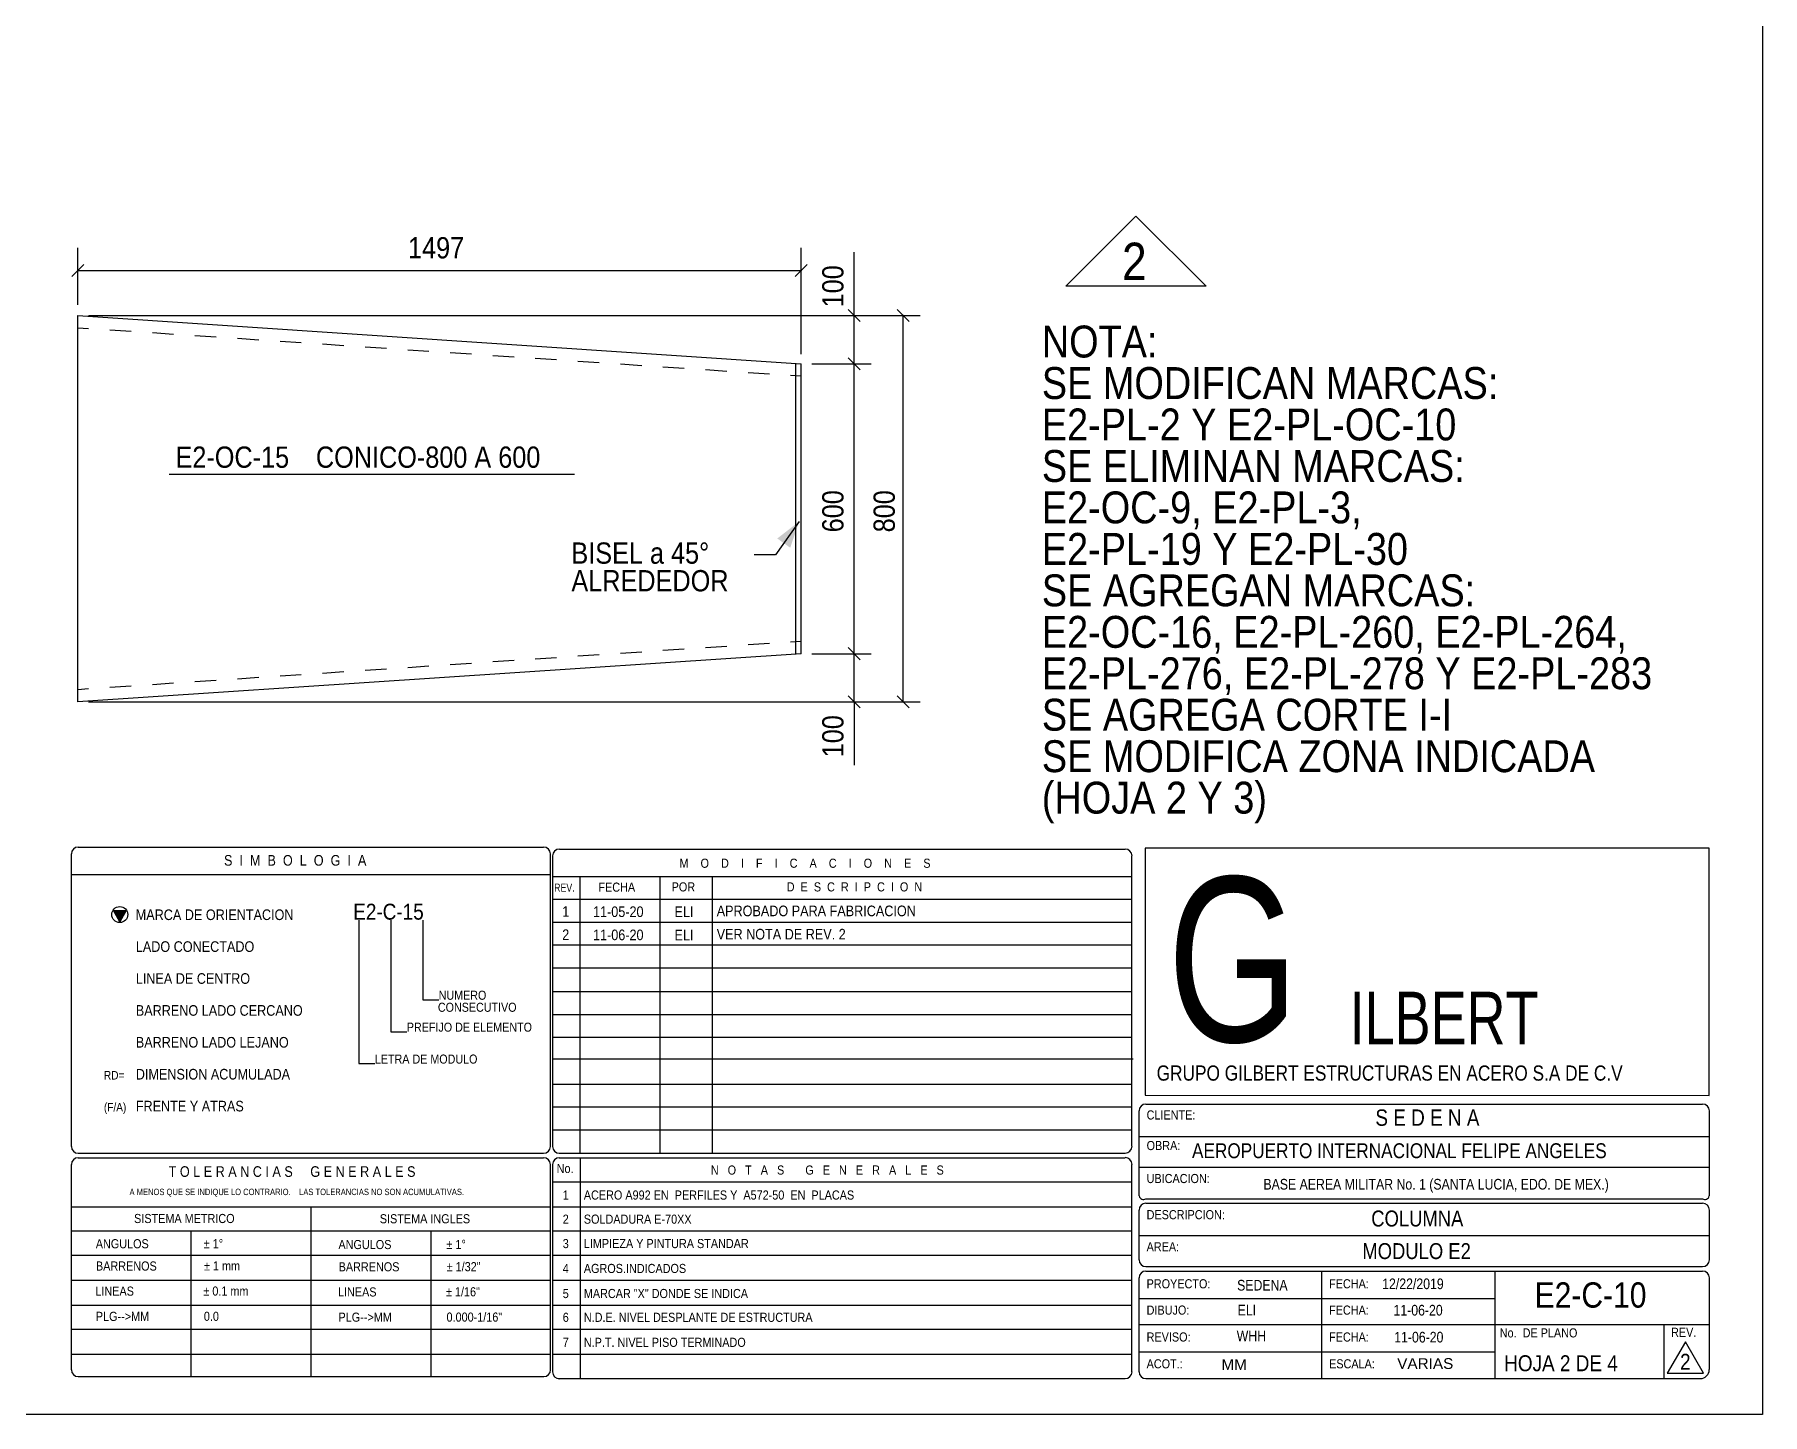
# Model space of a CAD drawing. Header units: millimetres. Extents: x 67 to 383, y 106 to 148.
# Drawn here: x 190.84 to 216.99, y 106.12 to 127 of the extents above; entities that cross this region are included whole.
import ezdxf

# ---------------------------------------------------------------- set-up
doc = ezdxf.new("R2010")
doc.units = ezdxf.units.MM
doc.linetypes.add('XKITLINE00', pattern=[0])
doc.styles.add('@ARIAL_UNICODE_MS', font='ARIAL.TTF')
doc.styles.add('ARIAL', font='ARIAL.TTF')
doc.styles.add('ARIAL_', font='ARIAL.TTF')
doc.styles.add('ARIAL_NARROW', font='ARIALN.TTF')
doc.styles.add('ARIALN', font='ARIAL.TTF')
doc.styles.add('ARIALUNI', font='ARIAL.TTF')
doc.styles.add('BELL_MT', font='BELL.TTF')

msp = doc.modelspace()

# ---------------------------------------------------------------- linework, layer by layer
at = {"color": 5, "linetype": 'XKITLINE00'}
for p, q in [((216.994, 147.943), (216.994, 106.116)), ((216.994, 106.116), (150.227, 106.116))]:
    msp.add_line(p, q, dxfattribs=at)
at = {"color": 3, "linetype": 'XKITLINE00'}
for p, q in [((206.449, 123.187), (207.511, 124.249)), ((207.511, 124.249), (208.572, 123.187)), ((208.572, 123.187), (206.449, 123.187)), ((192.131, 113.572), (192.035, 113.741)), ((192.035, 113.741), (192.228, 113.741)), ((192.228, 113.741), (192.131, 113.572))]:
    msp.add_line(p, q, dxfattribs=at)
at = {"linetype": 'XKITLINE00'}
for p, q in [((191.498, 122.908), (191.498, 123.769)), ((202.445, 122.158), (202.445, 123.769)), ((203.246, 122.747), (203.246, 123.704)), ((203.246, 122.747), (203.246, 123.704)), ((191.589, 123.515), (191.407, 123.333)), ((202.536, 123.515), (202.354, 123.333)), ((191.498, 123.424), (202.445, 123.424)), ((191.659, 122.747), (204.244, 122.747)), ((191.659, 122.747), (203.503, 122.747)), ((203.155, 122.838), (203.337, 122.656)), ((203.246, 122.016), (203.246, 122.747)), ((203.896, 122.838), (204.078, 122.656)), ((203.987, 116.897), (203.987, 122.747)), ((191.498, 122.561), (191.659, 122.55)), ((191.981, 122.529), (192.303, 122.507)), ((192.625, 122.486), (192.947, 122.464)), ((193.269, 122.443), (193.591, 122.421)), ((193.913, 122.4), (194.235, 122.378)), ((194.557, 122.357), (194.879, 122.335)), ((195.201, 122.314), (195.523, 122.292)), ((195.845, 122.27), (196.167, 122.249)), ((196.489, 122.227), (196.811, 122.206)), ((197.133, 122.184), (197.455, 122.163)), ((197.777, 122.141), (198.099, 122.12)), ((198.421, 122.098), (198.743, 122.077)), ((199.065, 122.055), (199.387, 122.034)), ((199.709, 122.012), (200.031, 121.991)), ((200.353, 121.969), (200.675, 121.948)), ((200.997, 121.926), (201.319, 121.905)), ((201.641, 121.883), (201.963, 121.862)), ((202.606, 122.016), (203.503, 122.016)), ((202.606, 122.016), (203.503, 122.016)), ((203.155, 122.107), (203.337, 121.925)), ((203.155, 122.107), (203.337, 121.925)), ((203.246, 117.628), (203.246, 122.016)), ((202.284, 121.84), (202.445, 121.83)), ((192.879, 120.345), (199.012, 120.345)), ((202.415, 119.628), (202.056, 119.126)), ((202.056, 119.126), (201.734, 119.126)), ((200.675, 117.696), (200.353, 117.674)), ((201.319, 117.739), (200.997, 117.717)), ((201.963, 117.782), (201.641, 117.76)), ((202.445, 117.814), (202.284, 117.803)), ((203.155, 117.719), (203.337, 117.537)), ((203.155, 117.719), (203.337, 117.537)), ((196.811, 117.438), (196.489, 117.416)), ((197.455, 117.481), (197.133, 117.459)), ((198.099, 117.524), (197.777, 117.502)), ((198.743, 117.567), (198.421, 117.545)), ((199.387, 117.61), (199.065, 117.588)), ((200.031, 117.653), (199.709, 117.631)), ((202.606, 117.628), (203.503, 117.628)), ((202.606, 117.628), (203.503, 117.628)), ((203.246, 116.897), (203.246, 117.628)), ((192.947, 117.18), (192.625, 117.158)), ((193.591, 117.223), (193.269, 117.201)), ((194.235, 117.266), (193.913, 117.244)), ((194.879, 117.309), (194.557, 117.287)), ((195.523, 117.352), (195.201, 117.33)), ((196.167, 117.395), (195.845, 117.373)), ((191.659, 117.094), (191.498, 117.083)), ((192.303, 117.137), (191.981, 117.115)), ((203.155, 116.988), (203.337, 116.806)), ((203.896, 116.988), (204.078, 116.806)), ((191.659, 116.897), (204.244, 116.897)), ((191.659, 116.897), (203.503, 116.897)), ((203.246, 116.897), (203.246, 115.939)), ((203.246, 116.897), (203.246, 115.939))]:
    msp.add_line(p, q, dxfattribs=at)
at = {"color": 2, "linetype": 'XKITLINE00'}
for p, q in [((191.498, 122.747), (202.445, 122.016)), ((191.498, 116.897), (191.498, 122.747)), ((202.36, 122.021), (202.36, 117.622)), ((202.445, 117.628), (202.445, 122.016)), ((202.445, 117.628), (191.498, 116.897)), ((215.829, 107.217), (215.554, 106.741)), ((216.104, 106.741), (215.829, 107.217)), ((215.554, 106.741), (216.104, 106.741))]:
    msp.add_line(p, q, dxfattribs=at)
at = {"color": 4, "linetype": 'XKITLINE00'}
for p, q in [((191.4, 110.173), (191.4, 114.597)), ((191.504, 114.702), (198.547, 114.702)), ((198.651, 110.173), (198.651, 114.598)), ((198.682, 114.567), (198.682, 110.173)), ((198.682, 114.567), (198.682, 110.173)), ((198.785, 114.671), (207.348, 114.671)), ((198.785, 114.671), (207.348, 114.671)), ((207.451, 110.174), (207.451, 114.568)), ((207.451, 110.174), (207.451, 114.568)), ((216.19, 114.683), (207.65, 114.684)), ((207.65, 114.684), (207.65, 110.946)), ((216.19, 114.683), (207.65, 114.684)), ((207.65, 114.684), (207.65, 110.946)), ((216.19, 110.943), (216.19, 114.683)), ((216.19, 110.943), (216.19, 114.683)), ((191.4, 114.287), (198.651, 114.287)), ((198.682, 114.257), (207.451, 114.257)), ((198.682, 114.257), (207.451, 114.257)), ((199.096, 114.256), (199.096, 110.07)), ((199.096, 114.256), (199.096, 110.07)), ((200.304, 114.256), (200.304, 110.07)), ((200.304, 114.256), (200.304, 110.07)), ((201.099, 114.256), (201.099, 110.07)), ((201.099, 114.256), (201.099, 110.07)), ((198.682, 113.912), (207.451, 113.912)), ((198.682, 113.912), (207.451, 113.912)), ((195.752, 113.597), (195.752, 111.425)), ((196.234, 113.597), (196.234, 111.908)), ((196.717, 113.597), (196.717, 112.391)), ((198.682, 113.566), (207.451, 113.566)), ((198.682, 113.566), (207.451, 113.566)), ((198.682, 113.221), (207.451, 113.221)), ((198.682, 113.221), (207.451, 113.221)), ((198.682, 112.876), (207.451, 112.876)), ((198.682, 112.876), (207.451, 112.876)), ((198.682, 112.514), (207.451, 112.514)), ((198.682, 112.514), (207.451, 112.514)), ((196.717, 112.391), (196.958, 112.391)), ((198.682, 112.169), (207.451, 112.169)), ((198.682, 112.169), (207.451, 112.169)), ((196.234, 111.908), (196.476, 111.908)), ((198.682, 111.823), (207.451, 111.823)), ((198.682, 111.823), (207.451, 111.823)), ((195.752, 111.425), (195.993, 111.425)), ((198.682, 111.495), (207.451, 111.495)), ((198.682, 111.495), (207.451, 111.495)), ((200.149, 111.495), (207.468, 111.495)), ((200.149, 111.495), (207.468, 111.495)), ((198.682, 111.116), (207.451, 111.116)), ((198.682, 111.116), (207.451, 111.116)), ((207.65, 110.946), (216.19, 110.943)), ((207.65, 110.946), (216.19, 110.943)), ((198.682, 110.771), (207.451, 110.771)), ((198.682, 110.771), (207.451, 110.771)), ((207.559, 109.422), (207.559, 110.709)), ((207.662, 110.813), (216.087, 110.813)), ((216.19, 110.709), (216.19, 109.422)), ((198.682, 110.422), (207.451, 110.422)), ((198.682, 110.422), (207.451, 110.422)), ((207.559, 110.323), (216.19, 110.323)), ((191.4, 106.792), (191.4, 109.897)), ((191.504, 110.069), (198.547, 110.069)), ((191.504, 109.999), (198.547, 109.999)), ((198.651, 106.792), (198.651, 109.897)), ((198.682, 109.897), (198.682, 106.761)), ((198.682, 109.897), (198.682, 106.761)), ((198.784, 110.07), (207.348, 110.07)), ((198.784, 110.07), (207.348, 110.07)), ((198.784, 110.001), (207.348, 110.001)), ((198.784, 110.001), (207.348, 110.001)), ((199.098, 110.001), (199.098, 106.657)), ((199.098, 110.001), (199.098, 106.657)), ((207.451, 106.762), (207.451, 109.898)), ((207.451, 106.762), (207.451, 109.898)), ((207.559, 109.86), (216.19, 109.86)), ((198.682, 109.635), (207.451, 109.635)), ((198.682, 109.635), (207.451, 109.635)), ((207.662, 109.381), (216.087, 109.381)), ((191.396, 109.258), (198.646, 109.258)), ((195.025, 109.258), (195.025, 106.69)), ((198.682, 109.258), (207.451, 109.258)), ((198.682, 109.258), (207.451, 109.258)), ((207.559, 108.457), (207.559, 109.208)), ((207.662, 109.312), (216.087, 109.312)), ((216.19, 109.208), (216.19, 108.457)), ((191.399, 108.893), (198.65, 108.893)), ((193.206, 108.892), (193.206, 106.688)), ((196.838, 108.891), (196.838, 106.687)), ((198.682, 108.893), (207.451, 108.893)), ((198.682, 108.893), (207.451, 108.893)), ((207.559, 108.826), (216.19, 108.826)), ((191.4, 108.526), (198.651, 108.526)), ((198.682, 108.524), (207.451, 108.524)), ((198.682, 108.524), (207.451, 108.524)), ((207.662, 108.354), (216.087, 108.354)), ((207.662, 108.285), (216.087, 108.285)), ((210.321, 108.285), (210.321, 106.658)), ((212.945, 108.285), (212.945, 106.658)), ((191.4, 108.147), (198.65, 108.147)), ((198.682, 108.147), (207.451, 108.147)), ((198.682, 108.147), (207.451, 108.147)), ((207.559, 106.762), (207.559, 108.181)), ((216.19, 108.181), (216.19, 106.796)), ((191.401, 107.768), (198.652, 107.768)), ((198.682, 107.768), (207.451, 107.768)), ((198.682, 107.768), (207.451, 107.768)), ((207.559, 107.87), (212.945, 107.87)), ((191.401, 107.408), (198.652, 107.408)), ((198.682, 107.408), (207.451, 107.408)), ((198.682, 107.408), (207.451, 107.408)), ((207.559, 107.477), (216.19, 107.477)), ((215.5, 107.477), (215.5, 106.658)), ((191.401, 107.029), (198.651, 107.029)), ((198.682, 107.029), (207.451, 107.029)), ((198.682, 107.029), (207.451, 107.029)), ((207.559, 107.065), (212.945, 107.065)), ((191.504, 106.689), (198.547, 106.689)), ((198.77, 106.658), (207.348, 106.658)), ((198.77, 106.658), (207.348, 106.658)), ((207.662, 106.658), (216.052, 106.658))]:
    msp.add_line(p, q, dxfattribs=at)
at = {"color": 3, "linetype": 'XKITLINE00'}
msp.add_circle((192.131, 113.68), 0.121, dxfattribs=at)
at = {"color": 4, "linetype": 'XKITLINE00'}
for centre, radius, start, end in [((191.504, 114.598), 0.104, 90, 180), ((198.547, 114.598), 0.104, 360, 90), ((198.547, 114.598), 0.104, 360, 90), ((198.785, 114.567), 0.104, 90, 180), ((198.785, 114.567), 0.104, 90, 180), ((207.348, 114.568), 0.104, 0, 90), ((207.348, 114.568), 0.104, 0, 90), ((207.662, 110.709), 0.104, 90, 180), ((216.087, 110.709), 0.104, 360, 90), ((191.504, 110.173), 0.104, 180, 270), ((198.547, 110.173), 0.104, 270, 360), ((198.785, 110.173), 0.104, 180, 270), ((198.785, 110.173), 0.104, 180, 270), ((207.348, 110.174), 0.104, 270, 360), ((207.348, 110.174), 0.104, 270, 360), ((191.504, 109.896), 0.104, 90, 180), ((198.547, 109.896), 0.104, 360, 90), ((198.785, 109.897), 0.104, 90, 180), ((207.348, 109.898), 0.104, 0, 90), ((207.348, 109.898), 0.104, 0, 90), ((207.624, 109.435), 0.0663, 191.2437, 305.5371), ((216.125, 109.435), 0.0663, 234.4629, 348.7563), ((207.662, 109.208), 0.104, 90, 180), ((216.087, 109.208), 0.104, 360, 90), ((207.662, 108.457), 0.104, 180, 270), ((207.662, 108.181), 0.104, 90, 180), ((216.087, 108.457), 0.104, 270, 0), ((216.087, 108.181), 0.104, 360, 90), ((191.504, 106.792), 0.104, 180, 270), ((198.548, 106.793), 0.104, 270, 360), ((198.785, 106.761), 0.104, 180, 270), ((198.785, 106.761), 0.104, 180, 270), ((207.348, 106.762), 0.104, 270, 360), ((207.348, 106.762), 0.104, 270, 360), ((207.662, 106.762), 0.104, 180, 270), ((216.052, 106.796), 0.138, 270, 0), ((216.052, 106.796), 0.138, 270, 0)]:
    msp.add_arc(centre, radius, start, end, dxfattribs=at)
for p in [(191.498, 123.424), (202.445, 123.424), (203.246, 122.747), (203.987, 122.747), (203.246, 122.016), (203.246, 122.016), (203.246, 117.628), (203.246, 117.628), (203.246, 116.897), (203.987, 116.897)]:
    msp.add_point(p)
at = {"linetype": 'Continuous'}
msp.add_solid([(202.415, 119.628), (202.279, 119.231), (202.415, 119.628), (202.083, 119.371)], dxfattribs=at)
at = {"color": 3, "linetype": 'Continuous'}
msp.add_solid([(192.035, 113.741), (192.228, 113.741), (192.035, 113.741), (192.131, 113.572)], dxfattribs=at)

# ---------------------------------------------------------------- texts
at = {"color": 3, "width": 0.85}
for s, height, style, p in [('1497', 0.3218, 'ARIAL', (196.494, 123.609)), ('2', 0.563, 'ARIAL', (207.302, 123.284)), ('NOTA:', 0.4827, 'ARIAL', (206.087, 122.11)), ('SE MODIFICAN MARCAS:', 0.48265, 'ARIAL', (206.087, 121.482)), ('E2-PL-2 Y E2-PL-OC-10', 0.48265, 'ARIAL', (206.087, 120.855)), ('E2-OC-15', 0.3218, 'ARIAL_', (192.975, 120.441)), ('CONICO-800 A 600', 0.32177, 'ARIAL_', (195.1, 120.441)), ('SE ELIMINAN MARCAS:', 0.48265, 'ARIAL', (206.087, 120.227)), ('E2-OC-9, E2-PL-3, ', 0.48265, 'ARIAL', (206.087, 119.6)), ('E2-PL-19 Y E2-PL-30', 0.48265, 'ARIAL', (206.087, 118.972)), ('SE AGREGAN MARCAS:', 0.48265, 'ARIAL', (206.087, 118.345)), ('E2-OC-16, E2-PL-260, E2-PL-264,', 0.48265, 'ARIAL', (206.087, 117.717)), ('E2-PL-276, E2-PL-278 Y E2-PL-283', 0.48265, 'ARIAL', (206.087, 117.09)), ('SE AGREGA CORTE I-I', 0.48265, 'ARIAL', (206.087, 116.463)), ('SE MODIFICA ZONA INDICADA ', 0.48265, 'ARIAL', (206.087, 115.835)), ('(HOJA 2 Y 3)', 0.48265, 'ARIAL', (206.087, 115.208)), ('RD=', 0.1287, '@ARIAL_UNICODE_MS', (191.891, 111.184)), ('(F/A)', 0.1287, '@ARIAL_UNICODE_MS', (191.891, 110.701))]:
    msp.add_text(s, height=height, dxfattribs=dict(at, style=style)).set_placement(p)
at = {"color": 3, "style": 'ARIAL', "width": 0.85}
for s, p in [('100', (203.085, 122.868)), ('600', (203.085, 119.464)), ('800', (203.862, 119.464)), ('100', (203.085, 116.06))]:
    msp.add_text(s, height=0.3218, rotation=90.0002, dxfattribs=at).set_placement(p)
at = {"color": 1, "style": 'ARIAL', "width": 0.85}
for s, height, p in [('BISEL a 45°', 0.32177, (198.967, 118.989)), ('ALREDEDOR', 0.3218, (198.967, 118.571))]:
    msp.add_text(s, height=height, dxfattribs=at).set_placement(p)
for s, height, style, width, p in [('S  I  M  B  O  L  O  G  I  A', 0.16088, '@ARIAL_UNICODE_MS', 0.85, (193.709, 114.42)), ('M    O    D    I    F    I    C    A    C    I    O    N    E    S', 0.13811, '@ARIAL_UNICODE_MS', 0.85, (200.603, 114.388)), ('REV.', 0.1243, '@ARIAL_UNICODE_MS', 0.765, (198.706, 114.025)), ('FECHA', 0.1381, '@ARIAL_UNICODE_MS', 0.85, (199.376, 114.026)), ('POR', 0.1381, '@ARIAL_UNICODE_MS', 0.85, (200.484, 114.03)), ('D  E  S  C  R  I  P  C  I  O  N', 0.13811, '@ARIAL_UNICODE_MS', 0.85, (202.226, 114.03)), ('G', 2.493, 'BELL_MT', 0.765, (207.99, 111.755)), ('G', 2.493, 'BELL_MT', 0.765, (207.99, 111.755)), ('E2-C-15', 0.2413, '@ARIAL_UNICODE_MS', 0.85, (195.665, 113.603)), ('MARCA DE ORIENTACION', 0.16088, '@ARIAL_UNICODE_MS', 0.85, (192.373, 113.597)), ('LADO CONECTADO', 0.16088, '@ARIAL_UNICODE_MS', 0.85, (192.374, 113.115)), ('LINEA DE CENTRO', 0.16088, '@ARIAL_UNICODE_MS', 0.85, (192.374, 112.632)), ('NUMERO', 0.1368, '@ARIAL_UNICODE_MS', 0.85, (196.958, 112.391)), ('ILBERT', 0.7979, 'BELL_MT', 0.765, (210.747, 111.715)), ('ILBERT', 0.7979, 'BELL_MT', 0.765, (210.747, 111.715)), ('BARRENO LADO CERCANO', 0.16088, '@ARIAL_UNICODE_MS', 0.85, (192.374, 112.149)), ('CONSECUTIVO', 0.13675, '@ARIAL_UNICODE_MS', 0.85, (196.946, 112.209)), ('PREFIJO DE ELEMENTO', 0.13675, '@ARIAL_UNICODE_MS', 0.85, (196.476, 111.908)), ('BARRENO LADO LEJANO', 0.16088, '@ARIAL_UNICODE_MS', 0.85, (192.374, 111.667)), ('LETRA DE MODULO', 0.13675, '@ARIAL_UNICODE_MS', 0.85, (195.993, 111.425)), ('DIMENSION ACUMULADA', 0.16088, '@ARIAL_UNICODE_MS', 0.85, (192.374, 111.184)), ('GRUPO GILBERT ESTRUCTURAS EN ACERO S.A DE C.V', 0.2298, 'BELL_MT', 0.85, (207.825, 111.167)), ('FRENTE Y ATRAS', 0.16088, '@ARIAL_UNICODE_MS', 0.85, (192.374, 110.701)), ('CLIENTE:', 0.1381, '@ARIAL_UNICODE_MS', 0.85, (207.673, 110.579)), ('OBRA:', 0.1381, '@ARIAL_UNICODE_MS', 0.85, (207.673, 110.116)), ('T O L E R A N C I A S     G E N E R A L E S', 0.16088, '@ARIAL_UNICODE_MS', 0.85, (192.871, 109.711)), ('No.', 0.1381, '@ARIAL_UNICODE_MS', 0.85, (198.744, 109.769)), ('N   O   T   A   S       G   E   N   E   R   A   L   E   S', 0.13811, '@ARIAL_UNICODE_MS', 0.85, (201.077, 109.745)), ('UBICACION:', 0.1381, '@ARIAL_UNICODE_MS', 0.85, (207.673, 109.617)), ('A MENOS QUE SE INDIQUE LO CONTRARIO.    LAS TOLERANCIAS NO SON ACUMULATIVAS.', 0.09653, '@ARIAL_UNICODE_MS', 0.85, (192.279, 109.435)), ('1     ACERO A992 EN  PERFILES Y  A572-50  EN  PLACAS', 0.1381, 'ARIAL', 0.85, (198.836, 109.367)), ('SISTEMA METRICO', 0.1381, 'ARIAL', 0.85, (192.348, 109.012)), ('SISTEMA INGLES', 0.1381, 'ARIAL', 0.85, (196.067, 109.008)), ('2     SOLDADURA E-70XX', 0.1381, 'ARIALUNI', 0.85, (198.836, 109.002)), ('DESCRIPCION:', 0.1381, '@ARIAL_UNICODE_MS', 0.85, (207.673, 109.07)), ('ANGULOS', 0.1381, 'ARIAL', 0.85, (191.768, 108.63)), ('± 1°', 0.1381, 'ARIAL', 0.85, (193.403, 108.632)), ('ANGULOS', 0.1381, 'ARIAL', 0.85, (195.441, 108.618)), ('± 1°', 0.1381, 'ARIAL', 0.85, (197.076, 108.62)), ('3     LIMPIEZA Y PINTURA STANDAR', 0.1381, 'ARIALUNI', 0.85, (198.836, 108.633)), ('AREA:', 0.1381, '@ARIAL_UNICODE_MS', 0.85, (207.673, 108.584)), ('BARRENOS', 0.1381, 'ARIAL', 0.85, (191.771, 108.293)), ('± 1 mm', 0.1381, 'ARIAL', 0.85, (193.406, 108.295)), ('BARRENOS', 0.1381, 'ARIAL', 0.85, (195.444, 108.281)), ('± 1/32"', 0.1381, 'ARIAL', 0.85, (197.079, 108.283)), ('4     AGROS.INDICADOS', 0.1381, 'ARIALUNI', 0.85, (198.836, 108.256)), ('LINEAS', 0.1381, 'ARIAL', 0.85, (191.762, 107.913)), ('± 0.1 mm', 0.1381, 'ARIAL', 0.85, (193.397, 107.914)), ('LINEAS', 0.1381, 'ARIAL', 0.85, (195.434, 107.901)), ('± 1/16"', 0.1381, 'ARIAL', 0.85, (197.069, 107.903)), ('5     MARCAR "X" DONDE SE INDICA', 0.1381, 'ARIALUNI', 0.85, (198.836, 107.877)), ('PROYECTO:', 0.1381, '@ARIAL_UNICODE_MS', 0.85, (207.673, 108.024)), ('FECHA:', 0.1381, '@ARIAL_UNICODE_MS', 0.85, (210.435, 108.024)), ('DIBUJO:', 0.1381, '@ARIAL_UNICODE_MS', 0.85, (207.673, 107.626)), ('FECHA:', 0.1381, '@ARIAL_UNICODE_MS', 0.85, (210.435, 107.626)), ('PLG-->MM', 0.1381, 'ARIAL', 0.85, (191.769, 107.531)), ('0.0', 0.1381, 'ARIAL', 0.85, (193.404, 107.532)), ('PLG-->MM', 0.1381, 'ARIAL', 0.85, (195.442, 107.519)), ('0.000-1/16"', 0.1381, 'ARIAL', 0.85, (197.077, 107.52)), ('6     N.D.E. NIVEL DESPLANTE DE ESTRUCTURA', 0.1381, 'ARIALUNI', 0.85, (198.836, 107.517)), ('7     N.P.T. NIVEL PISO TERMINADO', 0.1381, 'ARIALUNI', 0.85, (198.836, 107.138)), ('REVISO:', 0.1381, '@ARIAL_UNICODE_MS', 0.85, (207.673, 107.219)), ('FECHA:', 0.1381, '@ARIAL_UNICODE_MS', 0.85, (210.435, 107.219)), ('No.  DE PLANO', 0.1381, '@ARIAL_UNICODE_MS', 0.85, (213.018, 107.281)), ('REV.', 0.1381, '@ARIAL_UNICODE_MS', 0.85, (215.611, 107.29)), ('ACOT.:', 0.1381, '@ARIAL_UNICODE_MS', 0.85, (207.673, 106.813)), ('ESCALA:', 0.1381, '@ARIAL_UNICODE_MS', 0.85, (210.435, 106.813))]:
    msp.add_text(s, height=height, dxfattribs=dict(style=style, width=width)).set_placement(p)
at = {"color": 2, "style": 'ARIAL', "width": 0.85}
for s, height, p in [('1', 0.161, (198.828, 113.646)), ('11-05-20', 0.1609, (199.294, 113.643)), ('ELI', 0.1609, (200.528, 113.642)), ('APROBADO PARA FABRICACION', 0.16088, (201.166, 113.655)), ('2', 0.161, (198.828, 113.295)), ('11-06-20', 0.1609, (199.294, 113.292)), ('ELI', 0.1609, (200.528, 113.29)), ('VER NOTA DE REV. 2', 0.16088, (201.166, 113.303)), ('E2-C-10', 0.3829, (213.546, 107.732)), ('HOJA 2 DE 4', 0.24133, (213.085, 106.77)), ('2', 0.241, (215.747, 106.793))]:
    msp.add_text(s, height=height, dxfattribs=at).set_placement(p)
at = {"color": 5}
for s, height, style, width, p in [('S E D E N A', 0.24776, 'ARIAL_NARROW', 1.008832, (211.136, 110.484)), ('AEROPUERTO INTERNACIONAL FELIPE ANGELES', 0.22524, 'ARIAL_NARROW', 1.008832, (208.36, 109.994)), ('BASE AEREA MILITAR No. 1 (SANTA LUCIA, EDO. DE MEX.)', 0.16088, 'ARIAL_NARROW', 1.008832, (209.441, 109.519)), ('COLUMNA', 0.2413, 'ARIAL_NARROW', 1.008832, (211.073, 108.96)), ('MODULO E2', 0.2413, 'ARIAL_NARROW', 1.008832, (210.938, 108.467)), ('SEDENA', 0.1609, 'ARIAL_NARROW', 1.008832, (209.043, 107.991)), ('12/22/2019', 0.1609, 'ARIAL_NARROW', 1.008832, (211.239, 108.012)), ('ELI', 0.1609, 'ARIAL_NARROW', 1.008832, (209.051, 107.614)), ('11-06-20', 0.1609, 'ARIAL_NARROW', 1.008832, (211.41, 107.613)), ('WHH', 0.1609, 'ARIAL_NARROW', 1.008832, (209.037, 107.223)), ('11-06-20', 0.1609, 'ARIAL_NARROW', 1.008832, (211.421, 107.205)), ('VARIAS', 0.1625, 'ARIALN', 1.02, (211.466, 106.805)), ('MM', 0.1625, 'ARIALN', 1.02, (208.805, 106.789))]:
    msp.add_text(s, height=height, dxfattribs=dict(at, style=style, width=width)).set_placement(p)

doc.saveas('drawing.dxf')
